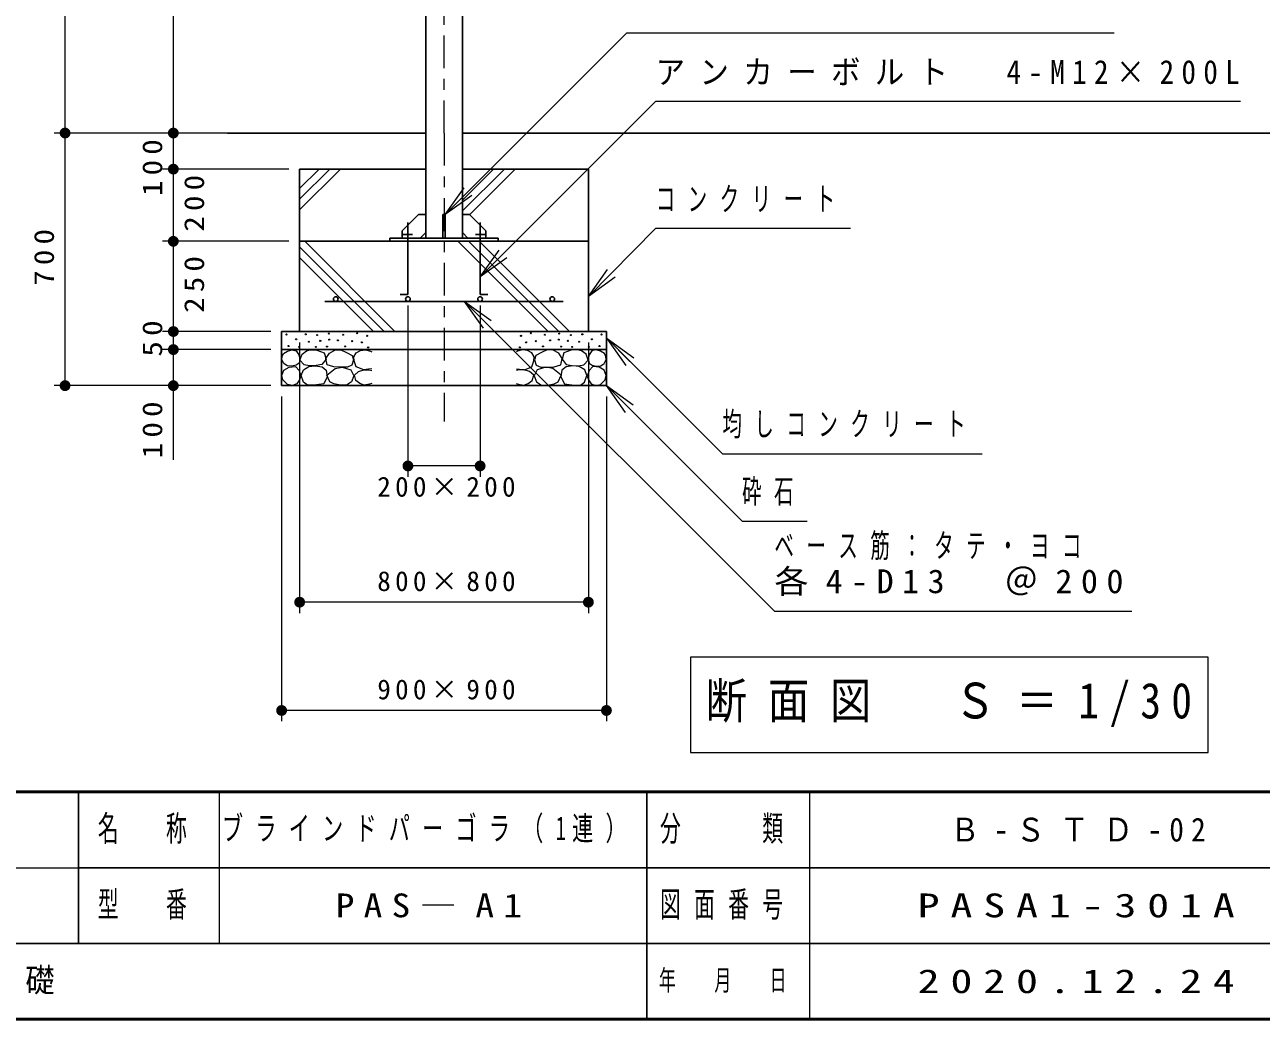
# Model space of a CAD drawing. Units: millimetres on the paper, with parts at other scales. Extents: x -385 to 0, y 0 to 267.
# Drawn here: x -192.5 to -78.3, y 0 to 91.9 of the extents above; entities that cross this region are included whole.
import ezdxf

# ---------------------------------------------------------------- set-up
doc = ezdxf.new("R2010")
doc.units = ezdxf.units.MM
doc.linetypes.add('USER2', pattern=[6, 3, -1, 1, -1])
doc.layers.add('LY_1', color=4, linetype='Continuous', lineweight=25)
doc.layers.add('LY_4', color=7, linetype='Continuous', lineweight=13)
doc.styles.add('ＭＳ ゴシック', font='')
doc.styles.get('ＭＳ ゴシック').set_extended_font_data('MS Gothic')

# ---------------------------------------------------------------- blocks, each defined once
blk = doc.blocks.new('filled_dot')
at = {"color": 0, "linetype": 'Continuous', "lineweight": -2, "const_width": 1.25}
blk.add_lwpolyline([(-0.625, 0, 1), (0.625, 0, 1)], format="xyb", close=True, dxfattribs=at)

msp = doc.modelspace()

# ---------------------------------------------------------------- linework, layer by layer
at = {"layer": 'LY_1', "color": 7, "lineweight": 13}
for p, q in [((-188.746, 81.856), (-188.746, 171.856)), ((-178.746, 81.856), (-178.746, 161.024)), ((-174.746, 81.856), (-189.746, 81.856)), ((-174.746, 81.856), (-189.746, 81.856)), ((-188.746, 58.523), (-188.746, 81.856)), ((-174.746, 81.856), (-179.746, 81.856)), ((-178.746, 78.523), (-178.746, 81.856)), ((-156.44, 81.856), (-178.746, 81.856)), ((-168.08, 78.523), (-179.746, 78.523)), ((-178.746, 71.856), (-178.746, 78.523)), ((-153.646, 74.323), (-151.877, 76.797)), ((-153.646, 74.323), (-151.524, 76.443)), ((-151.171, 76.09), (-153.646, 74.323)), ((-153.646, 72.823), (-153.846, 72.823)), ((-168.08, 71.856), (-179.746, 71.856)), ((-178.746, 63.523), (-178.746, 71.856)), ((-150.413, 68.563), (-148.645, 71.037)), ((-150.413, 68.563), (-148.292, 70.684)), ((-147.938, 70.33), (-150.413, 68.563)), ((-140.413, 66.763), (-138.66, 69.249)), ((-140.413, 66.763), (-138.304, 68.897)), ((-137.949, 68.546), (-140.413, 66.763)), ((-150.091, 63.832), (-151.859, 66.306)), ((-151.859, 66.306), (-149.384, 64.539)), ((-151.859, 66.306), (-149.738, 64.185)), ((-157.08, 65.94), (-157.08, 50.108)), ((-150.413, 65.94), (-150.413, 50.108)), ((-169.746, 63.523), (-179.746, 63.523)), ((-178.746, 61.856), (-178.746, 63.523)), ((-136.925, 60.399), (-138.693, 62.873)), ((-138.693, 62.873), (-136.218, 61.106)), ((-138.693, 62.873), (-136.571, 60.752)), ((-169.746, 61.856), (-179.746, 61.856)), ((-178.746, 51.678), (-178.746, 61.856)), ((-167.08, 62.523), (-167.08, 37.523)), ((-140.413, 62.523), (-140.413, 37.523)), ((-169.746, 58.523), (-189.746, 58.523)), ((-169.746, 58.523), (-179.746, 58.523)), ((-136.979, 56.048), (-138.746, 58.523)), ((-138.746, 58.523), (-136.272, 56.755)), ((-138.746, 58.523), (-136.625, 56.402)), ((-168.746, 57.523), (-168.746, 27.523)), ((-138.746, 57.523), (-138.746, 27.523)), ((-150.413, 51.108), (-157.08, 51.108)), ((-140.413, 38.523), (-167.08, 38.523)), ((-130.98, 33.436), (-130.98, 24.636)), ((-83.18, 33.436), (-130.98, 33.436)), ((-83.18, 24.636), (-83.18, 33.436)), ((-138.746, 28.523), (-168.746, 28.523)), ((-130.98, 24.636), (-83.18, 24.636))]:
    msp.add_line(p, q, dxfattribs=at)
at = {"layer": 'LY_1'}
for p, q in [((-155.44, 81.856), (-155.44, 171.856)), ((-152.053, 81.856), (-152.053, 167.389))]:
    msp.add_line(p, q, dxfattribs=at)
at = {"layer": 'LY_1', "color": 2, "linetype": 'USER2', "lineweight": 13}
msp.add_line((-153.746, 81.856), (-153.746, 172.388), dxfattribs=at)
at = {"layer": 'LY_1', "color": 7}
for p, q in [((-173.746, 81.856), (-155.44, 81.856)), ((-155.44, 81.856), (-155.44, 72.156)), ((-152.053, 81.856), (-62.106, 81.856)), ((-152.053, 81.856), (-152.053, 72.156)), ((-157.606, 72.823), (-156.106, 74.323)), ((-156.106, 74.323), (-155.44, 74.323)), ((-153.846, 72.156), (-153.846, 74.323)), ((-153.646, 74.323), (-153.846, 74.323)), ((-153.646, 72.156), (-153.646, 74.323)), ((-151.386, 74.323), (-152.053, 74.323)), ((-149.886, 72.823), (-151.386, 74.323)), ((-148.746, 72.156), (-158.746, 72.156)), ((-158.746, 72.156), (-158.746, 71.856)), ((-157.606, 72.156), (-157.606, 72.823)), ((-157.513, 72.49), (-156.646, 72.49)), ((-155.44, 72.656), (-155.94, 72.156)), ((-152.053, 72.656), (-151.553, 72.156)), ((-150.846, 72.49), (-149.98, 72.49)), ((-149.886, 72.156), (-149.886, 72.823)), ((-148.746, 72.156), (-148.746, 71.856)), ((-148.746, 71.856), (-158.746, 71.856))]:
    msp.add_line(p, q, dxfattribs=at)
at = {"layer": 'LY_1', "color": 7, "linetype": 'USER2', "lineweight": 13}
msp.add_line((-153.746, 81.856), (-153.746, 55.21), dxfattribs=at)
at = {"layer": 'LY_1', "color": 131, "lineweight": 13}
for p, q in [((-167.08, 74.751), (-163.307, 78.523)), ((-167.08, 75.741), (-164.297, 78.523)), ((-167.08, 76.731), (-165.287, 78.523)), ((-152.063, 74.635), (-148.175, 78.523)), ((-152.063, 75.625), (-149.165, 78.523)), ((-151.408, 74.301), (-147.185, 78.523)), ((-167.08, 71.337), (-159.265, 63.523)), ((-166.609, 71.856), (-158.275, 63.523)), ((-152.467, 71.856), (-144.133, 63.523)), ((-151.477, 71.856), (-143.143, 63.523)), ((-150.487, 71.856), (-142.153, 63.523)), ((-167.08, 70.348), (-160.255, 63.523)), ((-168.746, 63.523), (-160.413, 63.523)), ((-168.746, 63.523), (-164.58, 63.523)), ((-168.746, 63.523), (-168.746, 61.005)), ((-168.746, 63.523), (-166.246, 63.523)), ((-138.746, 63.523), (-147.08, 63.523)), ((-138.746, 63.523), (-142.913, 63.523)), ((-138.746, 63.523), (-141.246, 63.523)), ((-138.746, 63.523), (-138.746, 61.005)), ((-168.746, 61.856), (-160.413, 61.856)), ((-168.746, 61.856), (-166.246, 61.856)), ((-138.746, 61.856), (-147.08, 61.856)), ((-138.746, 61.856), (-141.246, 61.856)), ((-168.746, 58.523), (-160.413, 58.523)), ((-168.746, 58.523), (-166.246, 58.523)), ((-138.746, 58.523), (-147.08, 58.523)), ((-138.746, 58.523), (-141.246, 58.523))]:
    msp.add_line(p, q, dxfattribs=at)
at = {"layer": 'LY_1', "color": 131}
for p, q in [((-167.08, 63.523), (-167.08, 78.523)), ((-167.08, 78.523), (-155.44, 78.523)), ((-152.053, 78.523), (-140.413, 78.523)), ((-140.413, 63.523), (-140.413, 78.523)), ((-157.08, 73.606), (-157.08, 66.94)), ((-150.413, 73.606), (-150.413, 66.94)), ((-167.08, 71.856), (-140.413, 71.856)), ((-164.746, 66.306), (-142.746, 66.306)), ((-157.787, 66.94), (-157.08, 66.94)), ((-150.413, 66.94), (-149.703, 66.94)), ((-168.746, 63.523), (-138.746, 63.523)), ((-168.746, 58.523), (-168.746, 63.523)), ((-138.746, 58.523), (-138.746, 63.523)), ((-168.746, 61.856), (-138.746, 61.856)), ((-168.746, 58.523), (-138.746, 58.523))]:
    msp.add_line(p, q, dxfattribs=at)
at = {"layer": 'LY_1', "color": 7, "lineweight": 13}
for points in [[(-153.646, 74.323), (-136.847, 91.105), (-91.847, 91.105)], [(-150.413, 68.563), (-134.191, 84.785), (-80.191, 84.785)], [(-140.413, 66.763), (-134.191, 73.06), (-116.191, 73.06)], [(-151.859, 66.306), (-123.231, 37.679), (-90.231, 37.679)], [(-138.693, 62.873), (-128.032, 52.213), (-104.032, 52.213)], [(-138.746, 58.523), (-126.222, 45.999), (-120.222, 45.999)]]:
    msp.add_lwpolyline(points, dxfattribs=at)
at = {"layer": 'LY_1', "color": 131, "lineweight": 13}
for points in [[(-168.722, 60.93), (-168.692, 61.209), (-168.573, 61.498), (-168.204, 61.708), (-167.775, 61.847), (-167.406, 61.737), (-167.147, 61.379), (-167.067, 61.03), (-167.137, 60.611), (-167.416, 60.421), (-167.805, 60.322), (-168.234, 60.342), (-168.543, 60.581)], [(-166.177, 60.339), (-166.656, 60.449), (-167.067, 60.887), (-166.862, 61.421), (-166.451, 61.736), (-166.095, 61.846), (-165.492, 61.804), (-164.821, 61.544), (-164.643, 60.969), (-165.026, 60.49), (-165.56, 60.394)], [(-163.385, 60.233), (-163.922, 60.251), (-164.546, 60.459), (-164.65, 61.03), (-164.338, 61.532), (-163.836, 61.809), (-163.281, 61.827), (-162.745, 61.584), (-162.225, 61.307), (-162.104, 60.909), (-162.26, 60.407), (-162.675, 60.233)], [(-144.107, 60.233), (-143.571, 60.251), (-142.947, 60.459), (-142.843, 61.03), (-143.155, 61.532), (-143.657, 61.809), (-144.211, 61.827), (-144.748, 61.584), (-145.268, 61.307), (-145.389, 60.909), (-145.233, 60.407), (-144.817, 60.233)], [(-141.316, 60.339), (-140.837, 60.449), (-140.426, 60.887), (-140.631, 61.421), (-141.042, 61.736), (-141.398, 61.846), (-142.001, 61.804), (-142.672, 61.544), (-142.85, 60.969), (-142.466, 60.49), (-141.932, 60.394)], [(-138.771, 60.93), (-138.8, 61.209), (-138.92, 61.498), (-139.289, 61.708), (-139.718, 61.847), (-140.087, 61.737), (-140.346, 61.379), (-140.426, 61.03), (-140.356, 60.611), (-140.077, 60.421), (-139.688, 60.322), (-139.259, 60.342), (-138.95, 60.581)], [(-167.735, 58.547), (-168.204, 58.627), (-168.623, 59.056), (-168.732, 59.464), (-168.543, 59.953), (-168.064, 60.232), (-167.476, 60.292), (-167.137, 59.933), (-166.978, 59.404), (-167.097, 59.075), (-167.336, 58.697)], [(-165.766, 58.572), (-166.341, 58.559), (-166.725, 58.846), (-166.944, 59.449), (-166.738, 59.983), (-166.218, 60.284), (-165.656, 60.339), (-165.013, 60.257), (-164.629, 59.956), (-164.547, 59.353), (-164.862, 58.682)], [(-163.299, 58.571), (-163.922, 58.692), (-164.286, 58.865), (-164.563, 59.489), (-163.801, 60.095), (-163.143, 60.216), (-162.364, 59.974), (-162.069, 59.437), (-162.277, 58.865), (-162.745, 58.571)], [(-144.194, 58.571), (-143.571, 58.692), (-143.207, 58.865), (-142.93, 59.489), (-143.692, 60.095), (-144.35, 60.216), (-145.129, 59.974), (-145.424, 59.437), (-145.216, 58.865), (-144.748, 58.571)], [(-141.727, 58.572), (-141.152, 58.559), (-140.768, 58.846), (-140.549, 59.449), (-140.755, 59.983), (-141.275, 60.284), (-141.836, 60.339), (-142.48, 60.257), (-142.864, 59.956), (-142.946, 59.353), (-142.631, 58.682)], [(-139.758, 58.547), (-139.289, 58.627), (-138.87, 59.056), (-138.761, 59.464), (-138.95, 59.953), (-139.429, 60.232), (-140.017, 60.292), (-140.356, 59.933), (-140.515, 59.404), (-140.396, 59.075), (-140.156, 58.697)]]:
    msp.add_lwpolyline(points, close=True, dxfattribs=at)
for points in [[(-160.427, 60.092), (-160.728, 60.051), (-161.166, 59.997), (-161.851, 60.257), (-162.043, 60.818), (-162.084, 61.188), (-161.865, 61.544), (-161.468, 61.763), (-161.002, 61.818), (-160.536, 61.695), (-160.427, 61.64)], [(-147.066, 60.092), (-146.765, 60.051), (-146.326, 59.997), (-145.642, 60.257), (-145.45, 60.818), (-145.409, 61.188), (-145.628, 61.544), (-146.025, 61.763), (-146.491, 61.818), (-146.956, 61.695), (-147.066, 61.64)], [(-160.413, 58.737), (-160.618, 58.654), (-161.125, 58.559), (-161.522, 58.709), (-161.878, 59.011), (-162.029, 59.49), (-161.646, 59.819), (-161.139, 59.997), (-160.701, 59.997), (-160.427, 59.928)], [(-147.08, 58.737), (-146.874, 58.654), (-146.368, 58.559), (-145.97, 58.709), (-145.614, 59.011), (-145.464, 59.49), (-145.847, 59.819), (-146.354, 59.997), (-146.792, 59.997), (-147.066, 59.928)]]:
    msp.add_lwpolyline(points, dxfattribs=at)
at = {"layer": 'LY_1', "color": 131}
for centre in [(-163.746, 66.523), (-157.08, 66.523), (-150.413, 66.523), (-143.746, 66.523)]:
    msp.add_circle(centre, 0.217, dxfattribs=at)
at = {"layer": 'LY_1', "color": 131, "lineweight": 13}
for centre in [(-168.286, 63.252), (-167.402, 62.803), (-166.519, 63.266), (-165.467, 63.196), (-164.386, 63.336), (-164.344, 62.775), (-163.068, 63.224), (-161.763, 63.364), (-160.852, 63.126), (-146.641, 63.126), (-145.729, 63.364), (-144.425, 63.224), (-143.148, 62.775), (-143.106, 63.336), (-142.026, 63.196), (-140.974, 63.266), (-140.09, 62.803), (-139.207, 63.252), (-168.104, 62.186), (-167.122, 62.102), (-166.224, 62.579), (-165.579, 62.102), (-165.172, 62.663), (-164.555, 62.13), (-163.545, 62.705), (-162.886, 62.144), (-162.226, 62.635), (-161.328, 62.523), (-160.753, 62.06), (-146.739, 62.06), (-146.164, 62.523), (-145.267, 62.635), (-144.607, 62.144), (-143.948, 62.705), (-142.938, 62.13), (-142.321, 62.663), (-141.914, 62.102), (-141.269, 62.579), (-140.371, 62.102), (-139.389, 62.186)]:
    msp.add_circle(centre, 0.05, dxfattribs=at)
at = {"layer": 'LY_4', "lineweight": 50}
for p, q in [((-385, 21), (0, 21)), ((-385, 0), (0, 0))]:
    msp.add_line(p, q, dxfattribs=at)
at = {"layer": 'LY_4', "color": 211, "lineweight": 25}
for p, q in [((-187.5, 21), (-187.5, 7)), ((-135, 21), (-135, 0)), ((-187.5, 14), (-70, 14)), ((-242.5, 7), (0, 7))]:
    msp.add_line(p, q, dxfattribs=at)
at = {"layer": 'LY_4'}
for p, q in [((-174.5, 21), (-174.5, 7)), ((-120, 21), (-120, 0)), ((-242.5, 14), (-187.5, 14))]:
    msp.add_line(p, q, dxfattribs=at)

# ---------------------------------------------------------------- block references
at = {"layer": 'LY_1', "color": 7, "lineweight": 13, "xscale": 0.4, "yscale": 0.4}
for p, rotation in [((-188.746, 81.856), 270), ((-188.746, 81.856), 90), ((-178.746, 81.856), 270), ((-178.746, 81.856), 90), ((-178.746, 78.523), 90), ((-178.746, 78.523), 270), ((-178.746, 71.856), 90), ((-178.746, 71.856), 270), ((-178.746, 63.523), 90), ((-178.746, 63.523), 270), ((-178.746, 61.856), 90), ((-178.746, 61.856), 270), ((-188.746, 58.523), 90), ((-178.746, 58.523), 90), ((-150.413, 51.108), 180), ((-140.413, 38.523), 180), ((-138.746, 28.523), 180)]:
    msp.add_blockref('filled_dot', p, dxfattribs=dict(at, rotation=rotation))
for p in [(-157.08, 51.108), (-167.08, 38.523), (-168.746, 28.523)]:
    msp.add_blockref('filled_dot', p, dxfattribs=at)

# ---------------------------------------------------------------- texts
at = {"layer": 'LY_1', "color": 7, "style": 'ＭＳ ゴシック'}
for s, insert, char_height, attachment_point in [('\\T1.5;\\W0.9;アンカーボルト\u30004-M12×200L', (-134.191, 87.435), 2.199, 4), ('\\T1.64;\\W0.6;コンクリート', (-134.191, 75.71), 2.199, 4), ('\\T1.64;\\W0.6;均しコンクリート', (-128.032, 54.863), 2.199, 4), ('\\T1.32;200×200', (-153.326, 50.108), 1.833, 2), ('\\T1.64;\\W0.6;砕石', (-126.222, 48.649), 2.199, 4), ('\\T1.64;\\W0.6;ベース筋：タテ・ヨコ', (-123.231, 43.629), 2.199, 4), ('\\T1.32;800×800', (-153.326, 39.523), 1.833, 8), ('\\T1.5;\\W1.05;各4-D13\u3000＠200', (-123.231, 40.329), 2.199, 4), ('\\T1.32;900×900', (-153.326, 29.523), 1.833, 8), ('\\T1.5;\\W0.85;断面図\u3000Ｓ＝1/30', (-129.58, 29.036), 3.299, 4), ('\\T1.58;\\W0.65;ブラインドパーゴラ（1連）', (-174.25, 17.5), 2.199, 4), ('\\T1.5;\\W0.9;Ｂ-ＳＴＤ-02', (-107, 17.5), 2.199, 4), ('\\T1.5;\\W1.15;PAS―A1', (-163.75, 10.5), 2.199, 4), ('\\T1.5;\\W1.35;PASA1-301A', (-110, 10.5), 2.199, 4), ('\\T1.5;\\W0.9;RC基礎', (-200.5, 3.5), 2.199, 4), ('\\T1.5;\\W1.35;2020.12.24', (-110, 3.5), 2.199, 4)]:
    msp.add_mtext(s, dxfattribs=dict(at, insert=insert, char_height=char_height, attachment_point=attachment_point))
at = {"layer": 'LY_1', "color": 7, "char_height": 1.833, "rotation": 90, "style": 'ＭＳ ゴシック'}
for s, insert, attachment_point in [('\\T1.33;\\W1.15;100', (-179.746, 78.896), 8), ('\\T1.33;\\W1.15;200', (-177.746, 75.606), 2), ('\\T1.33;\\W1.15;700', (-189.746, 70.606), 8), ('\\T1.33;\\W1.15;250', (-177.746, 68.105), 2), ('\\T1.34;\\W1.15;50', (-179.746, 63.118), 8), ('\\T1.33;\\W1.15;100', (-179.746, 54.678), 8)]:
    msp.add_mtext(s, dxfattribs=dict(at, insert=insert, attachment_point=attachment_point))
at = {"layer": 'LY_4', "color": 4, "attachment_point": 5, "style": 'ＭＳ ゴシック'}
for s, insert, char_height in [('\\T1.64;\\W0.6;名\u3000称', (-181, 17.5), 2.346), ('\\T1.64;\\W0.6;分\u3000\u3000類', (-127.5, 17.5), 2.346), ('\\T1.64;\\W0.6;型\u3000番', (-181, 10.5), 2.346), ('\\T1.64;\\W0.6;図面番号', (-127.5, 10.5), 2.346), ('\\T1.64;\\W0.6;年\u3000月\u3000日', (-127.5, 3.5), 1.906)]:
    msp.add_mtext(s, dxfattribs=dict(at, insert=insert, char_height=char_height))

doc.saveas('drawing.dxf')
